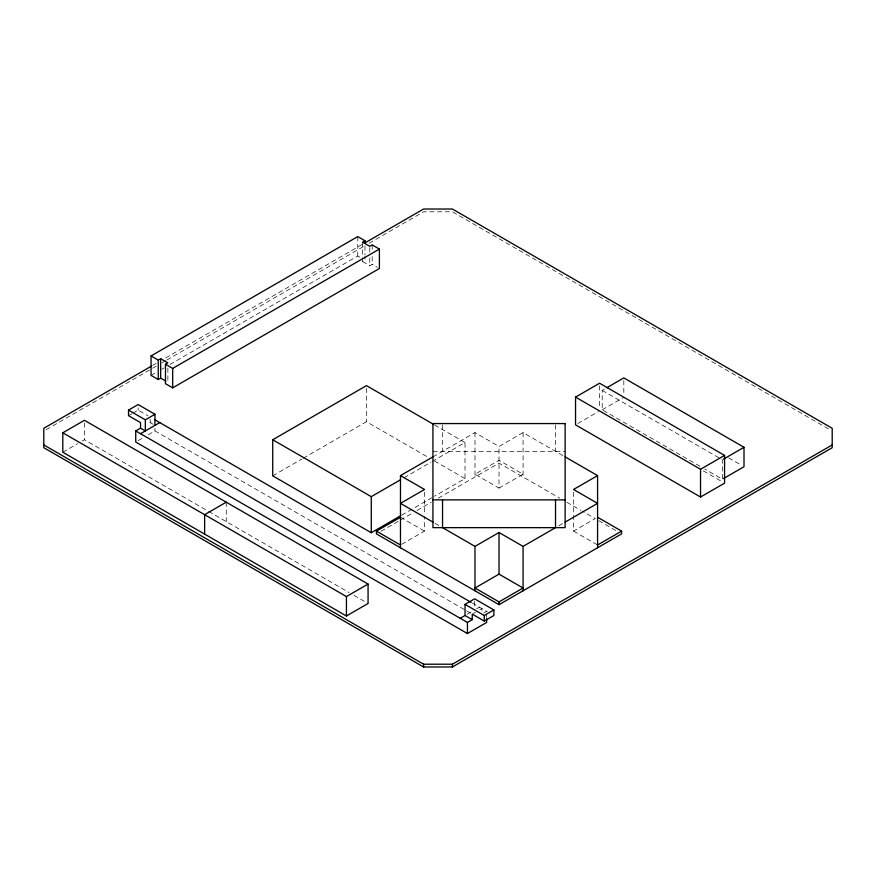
<?xml version="1.0" encoding="UTF-8"?>
<svg xmlns="http://www.w3.org/2000/svg" width="876" height="876" viewBox="0 0 876 876"><rect width="100%" height="100%" fill="white"/><g stroke="black" fill="none" stroke-linecap="round" stroke-linejoin="round"><path stroke-width="0.66" stroke-dasharray="4.38 3.29" d="M152.643 365.445L156.191 363.398M165.663 357.934L363.244 243.856M46.165 429.7L151.46 368.905M152.643 368.216L156.191 366.168M162.115 362.752L165.663 360.704M166.845 360.025L364.427 245.948M369.157 243.221L423.579 211.795L452.421 211.795L831.017 430.379M151.055 375.366L156.957 371.95M161.688 369.223L164.042 367.865M169.955 364.449L357.769 256.022L359.828 257.205M362.576 257.686L362.576 261.574L364.974 260.183L364.974 256.296M362.576 261.574L369.781 265.735L372.19 264.344L377.337 267.322M62.809 452.224L77.603 443.683M82.158 441.055L84.435 439.741L207.349 510.697M128.52 415.662L131.718 413.811M132.791 413.198L138.134 410.11L147.967 415.793M150.146 419.275L150.146 422.604L153.037 420.94M137.992 440.727L143.642 437.463M148.175 434.846L154.953 430.926L465.342 610.123M272.721 475.843L302.012 458.925M303.184 458.257L366.464 421.717L428.638 457.622M432.93 456.878L474.989 432.591L499.024 446.464L523.071 432.591L564.056 456.254M404.077 477.716L431.025 462.156M432.196 461.477L465.014 442.533L465.014 478.614L434.54 496.21M699.99 466.284L602.195 409.826L602.195 390.4L605.612 388.429M401.734 515.154L433.368 496.889M381.016 531.25L398.186 521.34M400.474 520.015L412.311 513.183M417.042 510.456L431.233 502.266M438.329 498.159L499.024 463.119L559.731 498.159M577.832 423.546L598.439 411.643M602.195 409.826L623.822 397.332M401.624 544.335L424.521 531.119L424.521 516.347M499.024 488.096L523.071 474.223L499.024 460.338L474.989 474.223L499.024 488.096L499.024 446.464M558.724 525.797L564.056 522.709M573.539 492.17L573.539 531.119L595.286 518.559L582.201 511.135M467.171 614.262L472.503 611.185M476.566 608.842L479.457 607.178M473.314 613.496L475.449 612.258M479.72 609.795L481.855 608.557L481.855 611.886M483.782 613.003L486.662 611.338M432.93 451.326L565.13 451.326M728.69 457.874L741.654 465.364M602.195 390.4L722.372 459.78L722.372 479.216L704.698 469.01M703.351 470.894L722.207 481.789M434.507 424.926L465.014 442.533M566.827 502.266L581.018 510.456M598.724 520.673L617.033 531.25M573.539 531.119L597.574 544.992M434.507 461.006L465.014 478.614M435.065 523.333L439.336 525.797M400.474 517.245L424.521 531.119M472.35 603.071L487.319 611.711M150.146 422.604L153.037 424.269M466.525 610.813L471.266 613.55M208.532 511.376L349.163 592.57M353.893 595.308L368.073 603.487M623.822 380.502L623.822 394.748M599.578 385.878L599.578 408.347M555.515 424.893L555.515 451.326M523.071 432.591L523.071 476.993M486.662 613.802L486.662 617.503M474.989 432.591L474.989 476.993M474.65 601.308L474.65 607.484M442.544 424.893L442.544 451.326M424.521 492.17L424.521 515M372.19 244.919L372.19 251.39M372.19 256.569L372.19 264.344M369.781 247.601L369.781 252.781M369.781 257.96L369.781 265.735M366.464 388.309L366.464 421.717M364.974 245.937L364.974 255.004M362.576 242.137L362.576 256.383M357.769 236.586L357.769 256.022M226.249 502.189L226.249 521.614M167.874 368.051L167.874 382.297M154.953 428.463L154.953 430.926M138.134 407.887L138.134 410.11M84.435 422.9L84.435 439.741"/><path stroke-width="1.31" d="M165.816 381.115L160.669 378.136L158.26 379.527L151.055 375.366L151.055 355.93L357.769 236.586L364.974 240.747L364.974 243.342M151.055 355.93L158.26 360.102L160.669 358.711L167.874 362.872L165.476 364.263L165.476 383.688L172.681 387.849L379.396 268.505L379.396 249.08L372.19 244.919L369.781 246.298L362.576 242.137L364.974 240.747M151.46 366.124L43.8 428.287L43.8 447.713L423.579 666.975L452.421 666.975L832.2 447.713L832.2 428.287L452.421 209.025L423.579 209.025L364.427 243.178M165.476 364.263L172.681 368.424L379.396 249.08M62.809 432.799L84.435 420.305L368.073 584.062L368.073 603.487L346.436 615.981L62.809 452.224L62.809 432.799L346.436 596.556L368.073 584.062M128.52 410.11L145.339 419.823L145.339 430.926L140.532 428.156L140.532 422.604L128.52 415.662L128.52 410.11L138.134 404.559L154.953 414.271L154.953 425.375M145.339 419.823L154.953 414.271M486.662 618.741L486.662 622.442L467.434 633.534L135.725 442.03L135.725 430.926L140.532 428.156M140.532 433.708L159.761 422.604M400.562 515.833L371.271 532.739L272.721 475.843L272.721 439.763L366.464 385.637L433.335 424.247M226.249 502.189L204.623 514.672L204.623 534.108M400.474 547.774L400.474 475.602L432.93 456.878M272.721 439.763L371.271 496.659L400.562 479.741M575.543 397.113L599.578 383.228L724.572 455.389L724.572 483.147L700.537 497.02L575.543 424.86L575.543 397.113L700.537 469.273L724.572 455.389M606.75 387.772L623.822 377.906L744.009 447.297L744.009 466.722L723.51 478.559M597.574 517.245L621.621 531.119L621.621 533.889L499.024 604.67L376.439 533.889L376.439 531.119L400.474 517.245M442.544 499.889L442.544 527.648L474.989 546.383L499.024 532.509L523.071 546.383L555.515 527.648L555.515 499.889M597.574 547.774L597.574 475.602L573.539 489.487L597.574 503.361L565.13 522.096M499.024 574.141L474.989 588.015L499.024 601.889L523.071 588.015L499.024 574.141L499.024 532.509M472.241 619.66L465.025 615.5L465.025 604.396L474.65 598.845L493.878 609.948L493.878 615.5L484.264 621.051L472.241 614.109L472.241 619.66L467.434 622.442L135.725 430.926M723.51 459.123L744.009 447.297M460.218 618.27L465.025 615.5M597.574 544.992L621.621 531.119M465.025 604.396L484.264 615.5L493.878 609.948M43.8 444.942L423.579 664.205L452.421 664.205L832.2 444.942M432.93 499.889L565.13 499.889M565.13 456.878L597.574 475.602M400.474 475.602L424.521 489.487L400.474 503.361L432.93 522.096M376.439 531.119L400.474 544.992M154.953 419.823L471.168 602.392M700.537 469.273L700.537 497.02M523.071 546.383L523.071 590.785M499.024 601.889L499.024 604.67M484.264 615.5L484.264 621.051M474.989 546.383L474.989 590.785M467.434 622.442L467.434 633.534M452.421 664.205L452.421 666.975M423.579 664.205L423.579 666.975M371.271 496.659L371.271 532.739M346.436 596.556L346.436 615.981M172.681 368.424L172.681 387.849M160.669 358.711L160.669 378.136M158.26 360.102L158.26 379.527M565.13 423.568L432.93 423.568L432.93 527.648L565.13 527.648L565.13 423.568"/></g></svg>
